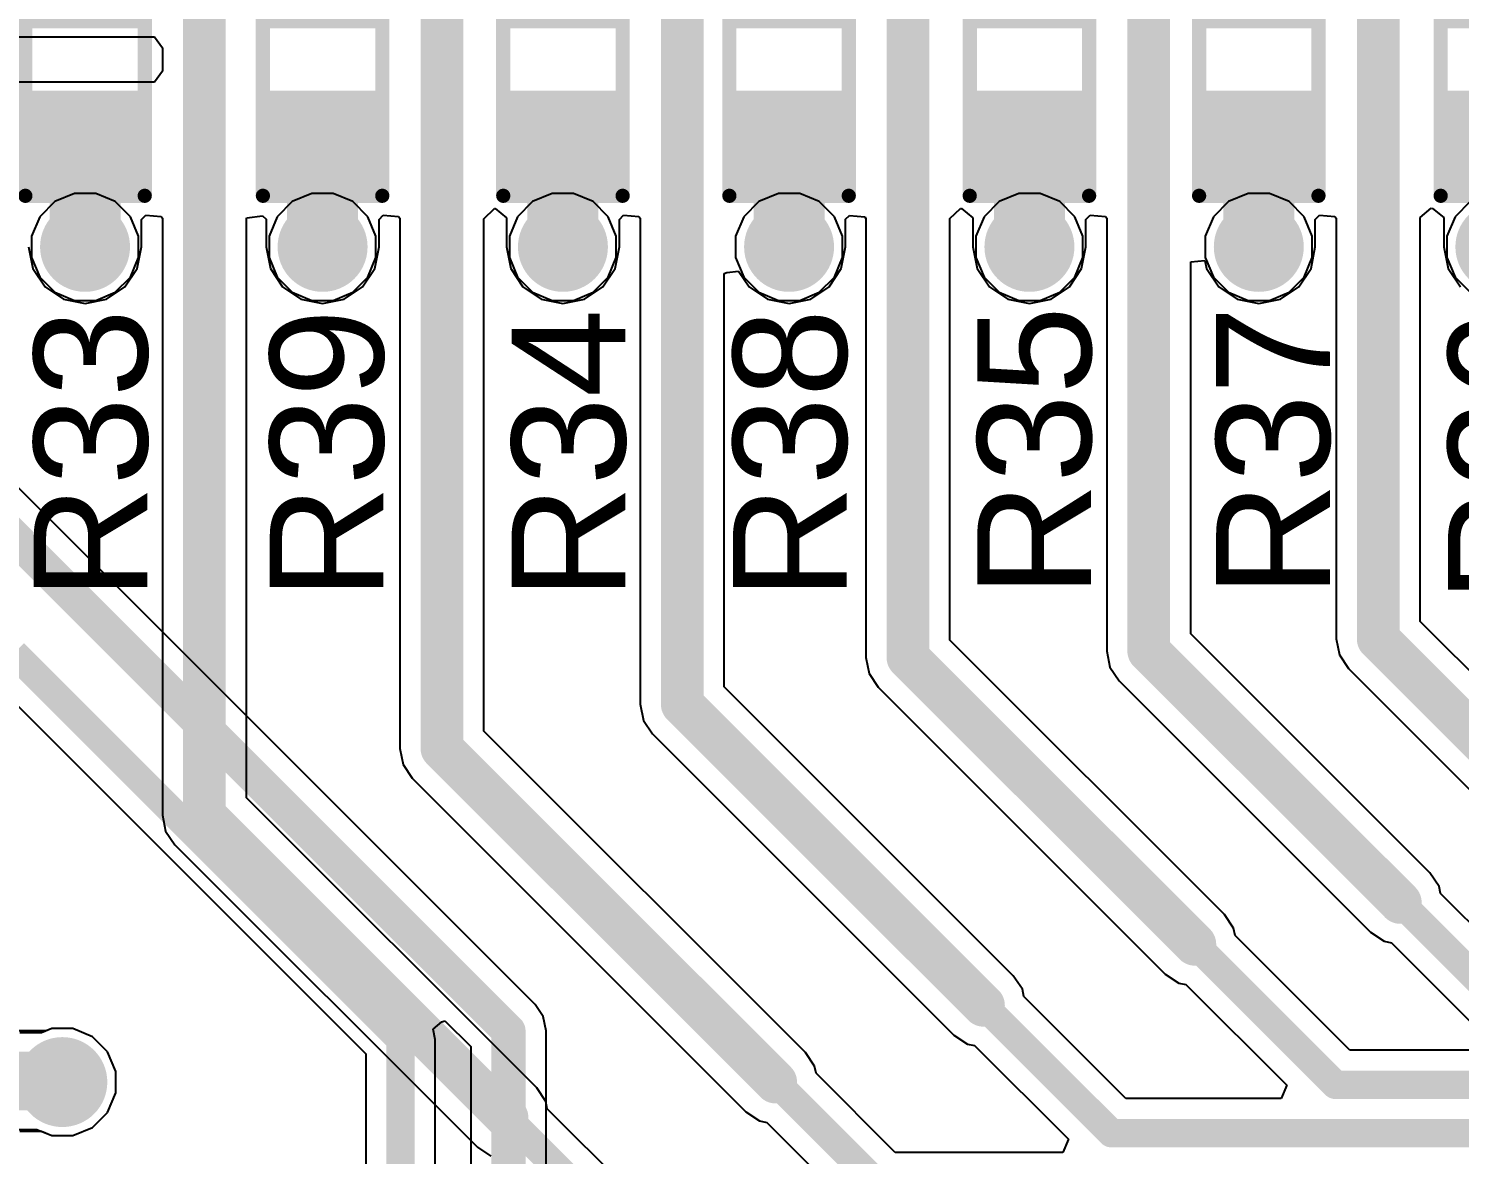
# Model space of a CAD drawing. Header units: millimetres. Extents: x -11 to 156, y -11 to 109.
# Drawn here: x 100.38 to 113.17, y 62.98 to 73.05 of the extents above; entities that cross this region are included whole.
import ezdxf

# ---------------------------------------------------------------- set-up
doc = ezdxf.new("R2010")
doc.units = ezdxf.units.MM
for name, color, linetype in [('BottomLayer', 5, 'Continuous'), ('BottomSolder', 6, 'Continuous'), ('TopLayer', 1, 'Continuous'), ('TopOverlay', 2, 'Continuous'), ('TopPaste', 8, 'Continuous'), ('TopSolder', 216, 'Continuous'), ('ViaHoleLayer', 16, 'Continuous')]:
    doc.layers.add(name, color=color, linetype=linetype)
doc.styles.add('Arial', font='', dxfattribs={"height": 0.2})
doc.styles.get('Arial').set_extended_font_data('Arial')

# ---------------------------------------------------------------- blocks, each defined once
blk = doc.blocks.new('R___0603_21')
at = {"layer": 'TopLayer'}
for points in [[(-0.381, 0.4445), (-0.381, -0.4445), (-1.143, -0.4445), (-1.143, 0.4445)], [(1.143, 0.4445), (1.143, -0.4445), (0.381, -0.4445), (0.381, 0.4445)]]:
    blk.add_hatch(color=1, dxfattribs=at).paths.add_polyline_path(points)
at = {"layer": 'TopPaste'}
for points in [[(-0.381, 0.4445), (-0.381, -0.4445), (-1.143, -0.4445), (-1.143, 0.4445)], [(1.143, 0.4445), (1.143, -0.4445), (0.381, -0.4445), (0.381, 0.4445)]]:
    blk.add_hatch(color=8, dxfattribs=at).paths.add_polyline_path(points)
at = {"layer": 'TopSolder'}
for points in [[(-0.2794, 0.5461), (-0.2794, -0.5461), (-1.2446, -0.5461), (-1.2446, 0.5461)], [(1.2446, 0.5461), (1.2446, -0.5461), (0.2794, -0.5461), (0.2794, 0.5461)]]:
    blk.add_hatch(color=216, dxfattribs=at).paths.add_polyline_path(points)
at = {"layer": 'TopOverlay', "const_width": 0.127}
for points in [[(-1.2192, 0.5334), (1.2192, 0.5334)], [(-1.2192, 0.5334), (-1.2192, -0.5334)], [(1.2192, 0.5334), (1.2192, -0.5334)], [(-1.2192, -0.5334), (1.2192, -0.5334)]]:
    blk.add_lwpolyline(points, dxfattribs=at)
at = {"layer": 'TopOverlay', "const_width": 0.0635}
for points in [[(-1.25095, 0.5334, 1), (-1.18745, 0.5334, 1)], [(-1.25095, 0.5334, 1), (-1.18745, 0.5334, 1)], [(1.18745, 0.5334, 1), (1.25095, 0.5334, 1)], [(1.18745, 0.5334, 1), (1.25095, 0.5334, 1)], [(-1.25095, -0.5334, 1), (-1.18745, -0.5334, 1)], [(-1.25095, -0.5334, 1), (-1.18745, -0.5334, 1)], [(1.18745, -0.5334, 1), (1.25095, -0.5334, 1)], [(1.18745, -0.5334, 1), (1.25095, -0.5334, 1)]]:
    blk.add_lwpolyline(points, format="xyb", close=True, dxfattribs=at)
blk = doc.blocks.new('R___0603_22')
at = {"layer": 'TopLayer'}
for points in [[(-0.381, 0.4445), (-0.381, -0.4445), (-1.143, -0.4445), (-1.143, 0.4445)], [(1.143, 0.4445), (1.143, -0.4445), (0.381, -0.4445), (0.381, 0.4445)]]:
    blk.add_hatch(color=1, dxfattribs=at).paths.add_polyline_path(points)
at = {"layer": 'TopPaste'}
for points in [[(-0.381, 0.4445), (-0.381, -0.4445), (-1.143, -0.4445), (-1.143, 0.4445)], [(1.143, 0.4445), (1.143, -0.4445), (0.381, -0.4445), (0.381, 0.4445)]]:
    blk.add_hatch(color=8, dxfattribs=at).paths.add_polyline_path(points)
at = {"layer": 'TopSolder'}
for points in [[(-0.2794, 0.5461), (-0.2794, -0.5461), (-1.2446, -0.5461), (-1.2446, 0.5461)], [(1.2446, 0.5461), (1.2446, -0.5461), (0.2794, -0.5461), (0.2794, 0.5461)]]:
    blk.add_hatch(color=216, dxfattribs=at).paths.add_polyline_path(points)
at = {"layer": 'TopOverlay', "const_width": 0.127}
for points in [[(-1.2192, 0.5334), (1.2192, 0.5334)], [(-1.2192, 0.5334), (-1.2192, -0.5334)], [(1.2192, 0.5334), (1.2192, -0.5334)], [(-1.2192, -0.5334), (1.2192, -0.5334)]]:
    blk.add_lwpolyline(points, dxfattribs=at)
at = {"layer": 'TopOverlay', "const_width": 0.0635}
for points in [[(-1.25095, 0.5334, 1), (-1.18745, 0.5334, 1)], [(-1.25095, 0.5334, 1), (-1.18745, 0.5334, 1)], [(1.18745, 0.5334, 1), (1.25095, 0.5334, 1)], [(1.18745, 0.5334, 1), (1.25095, 0.5334, 1)], [(-1.25095, -0.5334, 1), (-1.18745, -0.5334, 1)], [(-1.25095, -0.5334, 1), (-1.18745, -0.5334, 1)], [(1.18745, -0.5334, 1), (1.25095, -0.5334, 1)], [(1.18745, -0.5334, 1), (1.25095, -0.5334, 1)]]:
    blk.add_lwpolyline(points, format="xyb", close=True, dxfattribs=at)
blk = doc.blocks.new('R___0603_23')
at = {"layer": 'TopLayer'}
for points in [[(-0.381, 0.4445), (-0.381, -0.4445), (-1.143, -0.4445), (-1.143, 0.4445)], [(1.143, 0.4445), (1.143, -0.4445), (0.381, -0.4445), (0.381, 0.4445)]]:
    blk.add_hatch(color=1, dxfattribs=at).paths.add_polyline_path(points)
at = {"layer": 'TopPaste'}
for points in [[(-0.381, 0.4445), (-0.381, -0.4445), (-1.143, -0.4445), (-1.143, 0.4445)], [(1.143, 0.4445), (1.143, -0.4445), (0.381, -0.4445), (0.381, 0.4445)]]:
    blk.add_hatch(color=8, dxfattribs=at).paths.add_polyline_path(points)
at = {"layer": 'TopSolder'}
for points in [[(-0.2794, 0.5461), (-0.2794, -0.5461), (-1.2446, -0.5461), (-1.2446, 0.5461)], [(1.2446, 0.5461), (1.2446, -0.5461), (0.2794, -0.5461), (0.2794, 0.5461)]]:
    blk.add_hatch(color=216, dxfattribs=at).paths.add_polyline_path(points)
at = {"layer": 'TopOverlay', "const_width": 0.127}
for points in [[(-1.2192, 0.5334), (1.2192, 0.5334)], [(-1.2192, 0.5334), (-1.2192, -0.5334)], [(1.2192, 0.5334), (1.2192, -0.5334)], [(-1.2192, -0.5334), (1.2192, -0.5334)]]:
    blk.add_lwpolyline(points, dxfattribs=at)
at = {"layer": 'TopOverlay', "const_width": 0.0635}
for points in [[(-1.25095, 0.5334, 1), (-1.18745, 0.5334, 1)], [(-1.25095, 0.5334, 1), (-1.18745, 0.5334, 1)], [(1.18745, 0.5334, 1), (1.25095, 0.5334, 1)], [(1.18745, 0.5334, 1), (1.25095, 0.5334, 1)], [(-1.25095, -0.5334, 1), (-1.18745, -0.5334, 1)], [(-1.25095, -0.5334, 1), (-1.18745, -0.5334, 1)], [(1.18745, -0.5334, 1), (1.25095, -0.5334, 1)], [(1.18745, -0.5334, 1), (1.25095, -0.5334, 1)]]:
    blk.add_lwpolyline(points, format="xyb", close=True, dxfattribs=at)
blk = doc.blocks.new('R___0603_24')
at = {"layer": 'TopLayer'}
for points in [[(-0.381, 0.4445), (-0.381, -0.4445), (-1.143, -0.4445), (-1.143, 0.4445)], [(1.143, 0.4445), (1.143, -0.4445), (0.381, -0.4445), (0.381, 0.4445)]]:
    blk.add_hatch(color=1, dxfattribs=at).paths.add_polyline_path(points)
at = {"layer": 'TopPaste'}
for points in [[(-0.381, 0.4445), (-0.381, -0.4445), (-1.143, -0.4445), (-1.143, 0.4445)], [(1.143, 0.4445), (1.143, -0.4445), (0.381, -0.4445), (0.381, 0.4445)]]:
    blk.add_hatch(color=8, dxfattribs=at).paths.add_polyline_path(points)
at = {"layer": 'TopSolder'}
for points in [[(-0.2794, 0.5461), (-0.2794, -0.5461), (-1.2446, -0.5461), (-1.2446, 0.5461)], [(1.2446, 0.5461), (1.2446, -0.5461), (0.2794, -0.5461), (0.2794, 0.5461)]]:
    blk.add_hatch(color=216, dxfattribs=at).paths.add_polyline_path(points)
at = {"layer": 'TopOverlay', "const_width": 0.127}
for points in [[(-1.2192, 0.5334), (1.2192, 0.5334)], [(-1.2192, 0.5334), (-1.2192, -0.5334)], [(1.2192, 0.5334), (1.2192, -0.5334)], [(-1.2192, -0.5334), (1.2192, -0.5334)]]:
    blk.add_lwpolyline(points, dxfattribs=at)
at = {"layer": 'TopOverlay', "const_width": 0.0635}
for points in [[(-1.25095, 0.5334, 1), (-1.18745, 0.5334, 1)], [(-1.25095, 0.5334, 1), (-1.18745, 0.5334, 1)], [(1.18745, 0.5334, 1), (1.25095, 0.5334, 1)], [(1.18745, 0.5334, 1), (1.25095, 0.5334, 1)], [(-1.25095, -0.5334, 1), (-1.18745, -0.5334, 1)], [(-1.25095, -0.5334, 1), (-1.18745, -0.5334, 1)], [(1.18745, -0.5334, 1), (1.25095, -0.5334, 1)], [(1.18745, -0.5334, 1), (1.25095, -0.5334, 1)]]:
    blk.add_lwpolyline(points, format="xyb", close=True, dxfattribs=at)
blk = doc.blocks.new('R___0603_25')
at = {"layer": 'TopLayer'}
for points in [[(-0.381, 0.4445), (-0.381, -0.4445), (-1.143, -0.4445), (-1.143, 0.4445)], [(1.143, 0.4445), (1.143, -0.4445), (0.381, -0.4445), (0.381, 0.4445)]]:
    blk.add_hatch(color=1, dxfattribs=at).paths.add_polyline_path(points)
at = {"layer": 'TopPaste'}
for points in [[(-0.381, 0.4445), (-0.381, -0.4445), (-1.143, -0.4445), (-1.143, 0.4445)], [(1.143, 0.4445), (1.143, -0.4445), (0.381, -0.4445), (0.381, 0.4445)]]:
    blk.add_hatch(color=8, dxfattribs=at).paths.add_polyline_path(points)
at = {"layer": 'TopSolder'}
for points in [[(-0.2794, 0.5461), (-0.2794, -0.5461), (-1.2446, -0.5461), (-1.2446, 0.5461)], [(1.2446, 0.5461), (1.2446, -0.5461), (0.2794, -0.5461), (0.2794, 0.5461)]]:
    blk.add_hatch(color=216, dxfattribs=at).paths.add_polyline_path(points)
at = {"layer": 'TopOverlay', "const_width": 0.127}
for points in [[(-1.2192, 0.5334), (1.2192, 0.5334)], [(-1.2192, 0.5334), (-1.2192, -0.5334)], [(1.2192, 0.5334), (1.2192, -0.5334)], [(-1.2192, -0.5334), (1.2192, -0.5334)]]:
    blk.add_lwpolyline(points, dxfattribs=at)
at = {"layer": 'TopOverlay', "const_width": 0.0635}
for points in [[(-1.25095, 0.5334, 1), (-1.18745, 0.5334, 1)], [(-1.25095, 0.5334, 1), (-1.18745, 0.5334, 1)], [(1.18745, 0.5334, 1), (1.25095, 0.5334, 1)], [(1.18745, 0.5334, 1), (1.25095, 0.5334, 1)], [(-1.25095, -0.5334, 1), (-1.18745, -0.5334, 1)], [(-1.25095, -0.5334, 1), (-1.18745, -0.5334, 1)], [(1.18745, -0.5334, 1), (1.25095, -0.5334, 1)], [(1.18745, -0.5334, 1), (1.25095, -0.5334, 1)]]:
    blk.add_lwpolyline(points, format="xyb", close=True, dxfattribs=at)
blk = doc.blocks.new('R___0603_26')
at = {"layer": 'TopLayer'}
for points in [[(-0.381, 0.4445), (-0.381, -0.4445), (-1.143, -0.4445), (-1.143, 0.4445)], [(1.143, 0.4445), (1.143, -0.4445), (0.381, -0.4445), (0.381, 0.4445)]]:
    blk.add_hatch(color=1, dxfattribs=at).paths.add_polyline_path(points)
at = {"layer": 'TopPaste'}
for points in [[(-0.381, 0.4445), (-0.381, -0.4445), (-1.143, -0.4445), (-1.143, 0.4445)], [(1.143, 0.4445), (1.143, -0.4445), (0.381, -0.4445), (0.381, 0.4445)]]:
    blk.add_hatch(color=8, dxfattribs=at).paths.add_polyline_path(points)
at = {"layer": 'TopSolder'}
for points in [[(-0.2794, 0.5461), (-0.2794, -0.5461), (-1.2446, -0.5461), (-1.2446, 0.5461)], [(1.2446, 0.5461), (1.2446, -0.5461), (0.2794, -0.5461), (0.2794, 0.5461)]]:
    blk.add_hatch(color=216, dxfattribs=at).paths.add_polyline_path(points)
at = {"layer": 'TopOverlay', "const_width": 0.127}
for points in [[(-1.2192, 0.5334), (1.2192, 0.5334)], [(-1.2192, 0.5334), (-1.2192, -0.5334)], [(1.2192, 0.5334), (1.2192, -0.5334)], [(-1.2192, -0.5334), (1.2192, -0.5334)]]:
    blk.add_lwpolyline(points, dxfattribs=at)
at = {"layer": 'TopOverlay', "const_width": 0.0635}
for points in [[(-1.25095, 0.5334, 1), (-1.18745, 0.5334, 1)], [(-1.25095, 0.5334, 1), (-1.18745, 0.5334, 1)], [(1.18745, 0.5334, 1), (1.25095, 0.5334, 1)], [(1.18745, 0.5334, 1), (1.25095, 0.5334, 1)], [(-1.25095, -0.5334, 1), (-1.18745, -0.5334, 1)], [(-1.25095, -0.5334, 1), (-1.18745, -0.5334, 1)], [(1.18745, -0.5334, 1), (1.25095, -0.5334, 1)], [(1.18745, -0.5334, 1), (1.25095, -0.5334, 1)]]:
    blk.add_lwpolyline(points, format="xyb", close=True, dxfattribs=at)
blk = doc.blocks.new('R___0603_27')
at = {"layer": 'TopLayer'}
for points in [[(-0.381, 0.4445), (-0.381, -0.4445), (-1.143, -0.4445), (-1.143, 0.4445)], [(1.143, 0.4445), (1.143, -0.4445), (0.381, -0.4445), (0.381, 0.4445)]]:
    blk.add_hatch(color=1, dxfattribs=at).paths.add_polyline_path(points)
at = {"layer": 'TopPaste'}
for points in [[(-0.381, 0.4445), (-0.381, -0.4445), (-1.143, -0.4445), (-1.143, 0.4445)], [(1.143, 0.4445), (1.143, -0.4445), (0.381, -0.4445), (0.381, 0.4445)]]:
    blk.add_hatch(color=8, dxfattribs=at).paths.add_polyline_path(points)
at = {"layer": 'TopSolder'}
for points in [[(-0.2794, 0.5461), (-0.2794, -0.5461), (-1.2446, -0.5461), (-1.2446, 0.5461)], [(1.2446, 0.5461), (1.2446, -0.5461), (0.2794, -0.5461), (0.2794, 0.5461)]]:
    blk.add_hatch(color=216, dxfattribs=at).paths.add_polyline_path(points)
at = {"layer": 'TopOverlay', "const_width": 0.127}
for points in [[(-1.2192, 0.5334), (1.2192, 0.5334)], [(-1.2192, 0.5334), (-1.2192, -0.5334)], [(1.2192, 0.5334), (1.2192, -0.5334)], [(-1.2192, -0.5334), (1.2192, -0.5334)]]:
    blk.add_lwpolyline(points, dxfattribs=at)
at = {"layer": 'TopOverlay', "const_width": 0.0635}
for points in [[(-1.25095, 0.5334, 1), (-1.18745, 0.5334, 1)], [(-1.25095, 0.5334, 1), (-1.18745, 0.5334, 1)], [(1.18745, 0.5334, 1), (1.25095, 0.5334, 1)], [(1.18745, 0.5334, 1), (1.25095, 0.5334, 1)], [(-1.25095, -0.5334, 1), (-1.18745, -0.5334, 1)], [(-1.25095, -0.5334, 1), (-1.18745, -0.5334, 1)], [(1.18745, -0.5334, 1), (1.25095, -0.5334, 1)], [(1.18745, -0.5334, 1), (1.25095, -0.5334, 1)]]:
    blk.add_lwpolyline(points, format="xyb", close=True, dxfattribs=at)

msp = doc.modelspace()

# ---------------------------------------------------------------- hatches: boundary and pattern name
at = {"layer": 'BottomLayer'}
h = msp.add_hatch(color=5, dxfattribs=at)
edge = h.paths.add_edge_path()
edge.add_arc((100.889, 71.095), 0.3, 0, 360)
h = msp.add_hatch(color=5, dxfattribs=at)
edge = h.paths.add_edge_path()
edge.add_arc((103.012, 71.095), 0.3, 0, 360)
h = msp.add_hatch(color=5, dxfattribs=at)
edge = h.paths.add_edge_path()
edge.add_arc((105.16, 71.095), 0.3, 0, 360)
h = msp.add_hatch(color=5, dxfattribs=at)
edge = h.paths.add_edge_path()
edge.add_arc((107.181, 71.095), 0.3, 0, 360)
h = msp.add_hatch(color=5, dxfattribs=at)
edge = h.paths.add_edge_path()
edge.add_arc((109.329, 71.095), 0.3, 0, 360)
h = msp.add_hatch(color=5, dxfattribs=at)
edge = h.paths.add_edge_path()
edge.add_arc((111.379, 71.095), 0.3, 0, 360)
h = msp.add_hatch(color=5, dxfattribs=at)
edge = h.paths.add_edge_path()
edge.add_arc((100.686, 63.627), 0.3, 0, 360)
at = {"layer": 'BottomSolder'}
h = msp.add_hatch(color=6, dxfattribs=at)
edge = h.paths.add_edge_path()
edge.add_arc((100.889, 71.095), 0.402, 0, 360)
h = msp.add_hatch(color=6, dxfattribs=at)
edge = h.paths.add_edge_path()
edge.add_arc((103.012, 71.095), 0.402, 0, 360)
h = msp.add_hatch(color=6, dxfattribs=at)
edge = h.paths.add_edge_path()
edge.add_arc((105.16, 71.095), 0.402, 0, 360)
h = msp.add_hatch(color=6, dxfattribs=at)
edge = h.paths.add_edge_path()
edge.add_arc((107.181, 71.095), 0.402, 0, 360)
h = msp.add_hatch(color=6, dxfattribs=at)
edge = h.paths.add_edge_path()
edge.add_arc((109.329, 71.095), 0.402, 0, 360)
h = msp.add_hatch(color=6, dxfattribs=at)
edge = h.paths.add_edge_path()
edge.add_arc((111.379, 71.095), 0.402, 0, 360)
h = msp.add_hatch(color=6, dxfattribs=at)
edge = h.paths.add_edge_path()
edge.add_arc((113.538, 71.095), 0.402, 0, 360)
h = msp.add_hatch(color=6, dxfattribs=at)
edge = h.paths.add_edge_path()
edge.add_arc((100.686, 63.627), 0.402, 0, 360)
at = {"layer": 'TopLayer'}
h = msp.add_hatch(color=1, dxfattribs=at)
edge = h.paths.add_edge_path()
edge.add_arc((100.889, 71.095), 0.3, 0, 360)
h = msp.add_hatch(color=1, dxfattribs=at)
edge = h.paths.add_edge_path()
edge.add_arc((103.012, 71.095), 0.3, 0, 360)
h = msp.add_hatch(color=1, dxfattribs=at)
edge = h.paths.add_edge_path()
edge.add_arc((105.16, 71.095), 0.3, 0, 360)
h = msp.add_hatch(color=1, dxfattribs=at)
edge = h.paths.add_edge_path()
edge.add_arc((107.181, 71.095), 0.3, 0, 360)
h = msp.add_hatch(color=1, dxfattribs=at)
edge = h.paths.add_edge_path()
edge.add_arc((109.329, 71.095), 0.3, 0, 360)
h = msp.add_hatch(color=1, dxfattribs=at)
edge = h.paths.add_edge_path()
edge.add_arc((111.379, 71.095), 0.3, 0, 360)
h = msp.add_hatch(color=1, dxfattribs=at)
edge = h.paths.add_edge_path()
edge.add_arc((100.686, 63.627), 0.3, 0, 360)
at = {"layer": 'TopSolder'}
h = msp.add_hatch(color=216, dxfattribs=at)
edge = h.paths.add_edge_path()
edge.add_arc((100.889, 71.095), 0.402, 0, 360)
h = msp.add_hatch(color=216, dxfattribs=at)
edge = h.paths.add_edge_path()
edge.add_arc((103.012, 71.095), 0.402, 0, 360)
h = msp.add_hatch(color=216, dxfattribs=at)
edge = h.paths.add_edge_path()
edge.add_arc((105.16, 71.095), 0.402, 0, 360)
h = msp.add_hatch(color=216, dxfattribs=at)
edge = h.paths.add_edge_path()
edge.add_arc((107.181, 71.095), 0.402, 0, 360)
h = msp.add_hatch(color=216, dxfattribs=at)
edge = h.paths.add_edge_path()
edge.add_arc((109.329, 71.095), 0.402, 0, 360)
h = msp.add_hatch(color=216, dxfattribs=at)
edge = h.paths.add_edge_path()
edge.add_arc((111.379, 71.095), 0.402, 0, 360)
h = msp.add_hatch(color=216, dxfattribs=at)
edge = h.paths.add_edge_path()
edge.add_arc((113.538, 71.095), 0.402, 0, 360)
h = msp.add_hatch(color=216, dxfattribs=at)
edge = h.paths.add_edge_path()
edge.add_arc((100.686, 63.627), 0.402, 0, 360)
at = {"layer": 'ViaHoleLayer'}
h = msp.add_hatch(color=16, dxfattribs=at)
edge = h.paths.add_edge_path()
edge.add_arc((100.889, 71.095), 0.15, 0, 360)
h = msp.add_hatch(color=16, dxfattribs=at)
edge = h.paths.add_edge_path()
edge.add_arc((103.012, 71.095), 0.15, 0, 360)
h = msp.add_hatch(color=16, dxfattribs=at)
edge = h.paths.add_edge_path()
edge.add_arc((105.16, 71.095), 0.15, 0, 360)
h = msp.add_hatch(color=16, dxfattribs=at)
edge = h.paths.add_edge_path()
edge.add_arc((107.181, 71.095), 0.15, 0, 360)
h = msp.add_hatch(color=16, dxfattribs=at)
edge = h.paths.add_edge_path()
edge.add_arc((109.329, 71.095), 0.15, 0, 360)
h = msp.add_hatch(color=16, dxfattribs=at)
edge = h.paths.add_edge_path()
edge.add_arc((111.379, 71.095), 0.15, 0, 360)
h = msp.add_hatch(color=16, dxfattribs=at)
edge = h.paths.add_edge_path()
edge.add_arc((100.686, 63.627), 0.15, 0, 360)

# ---------------------------------------------------------------- linework, layer by layer
at = {"layer": 'BottomLayer'}
for p, q in [((100.618, 71.5), (100.484, 71.365)), ((100.794, 71.572), (100.618, 71.5)), ((100.984, 71.572), (100.794, 71.572)), ((101.159, 71.5), (100.984, 71.572)), ((101.294, 71.365), (101.159, 71.5)), ((102.741, 71.5), (102.606, 71.365)), ((102.916, 71.572), (102.741, 71.5)), ((103.107, 71.572), (102.916, 71.572)), ((103.282, 71.5), (103.107, 71.572)), ((103.417, 71.365), (103.282, 71.5)), ((104.889, 71.5), (104.755, 71.365)), ((105.065, 71.572), (104.889, 71.5)), ((105.255, 71.572), (105.065, 71.572)), ((105.43, 71.5), (105.255, 71.572)), ((105.565, 71.365), (105.43, 71.5)), ((106.91, 71.5), (106.776, 71.365)), ((107.086, 71.572), (106.91, 71.5)), ((107.276, 71.572), (107.086, 71.572)), ((107.451, 71.5), (107.276, 71.572)), ((107.586, 71.365), (107.451, 71.5)), ((109.058, 71.5), (108.924, 71.365)), ((109.234, 71.572), (109.058, 71.5)), ((109.424, 71.572), (109.234, 71.572)), ((109.6, 71.5), (109.424, 71.572)), ((109.734, 71.365), (109.6, 71.5)), ((111.108, 71.5), (110.974, 71.365)), ((111.284, 71.572), (111.108, 71.5)), ((111.474, 71.572), (111.284, 71.572)), ((111.65, 71.5), (111.474, 71.572)), ((111.784, 71.365), (111.65, 71.5)), ((113.267, 71.5), (113.133, 71.365)), ((100.484, 71.365), (100.411, 71.19)), ((101.367, 71.19), (101.294, 71.365)), ((102.606, 71.365), (102.534, 71.19)), ((103.489, 71.19), (103.417, 71.365)), ((104.755, 71.365), (104.682, 71.19)), ((105.637, 71.19), (105.565, 71.365)), ((106.776, 71.365), (106.703, 71.19)), ((107.659, 71.19), (107.586, 71.365)), ((108.924, 71.365), (108.851, 71.19)), ((109.807, 71.19), (109.734, 71.365)), ((110.974, 71.365), (110.901, 71.19)), ((111.857, 71.19), (111.784, 71.365)), ((113.133, 71.365), (113.06, 71.19)), ((100.411, 71.19), (100.411, 71)), ((101.367, 71), (101.367, 71.19)), ((102.534, 71.19), (102.534, 71)), ((103.489, 71), (103.489, 71.19)), ((104.682, 71.19), (104.682, 71)), ((105.637, 71), (105.637, 71.19)), ((106.703, 71.19), (106.703, 71)), ((107.659, 71), (107.659, 71.19)), ((108.851, 71.19), (108.851, 71)), ((109.807, 71), (109.807, 71.19)), ((110.901, 71.19), (110.901, 71)), ((111.857, 71), (111.857, 71.19)), ((113.06, 71.19), (113.06, 71)), ((100.411, 71), (100.484, 70.824)), ((101.294, 70.824), (101.367, 71)), ((102.534, 71), (102.606, 70.824)), ((103.417, 70.824), (103.489, 71)), ((104.682, 71), (104.755, 70.824)), ((105.565, 70.824), (105.637, 71)), ((106.703, 71), (106.776, 70.824)), ((107.586, 70.824), (107.659, 71)), ((108.851, 71), (108.924, 70.824)), ((109.734, 70.824), (109.807, 71)), ((110.901, 71), (110.974, 70.824)), ((111.784, 70.824), (111.857, 71)), ((113.06, 71), (113.133, 70.824)), ((100.484, 70.824), (100.618, 70.69)), ((101.159, 70.69), (101.294, 70.824)), ((102.606, 70.824), (102.741, 70.69)), ((103.282, 70.69), (103.417, 70.824)), ((104.755, 70.824), (104.889, 70.69)), ((105.43, 70.69), (105.565, 70.824)), ((106.776, 70.824), (106.91, 70.69)), ((107.451, 70.69), (107.586, 70.824)), ((108.924, 70.824), (109.058, 70.69)), ((109.6, 70.69), (109.734, 70.824)), ((110.974, 70.824), (111.108, 70.69)), ((111.65, 70.69), (111.784, 70.824)), ((113.133, 70.824), (113.267, 70.69)), ((100.618, 70.69), (100.794, 70.617)), ((100.794, 70.617), (100.984, 70.617)), ((100.984, 70.617), (101.159, 70.69)), ((102.741, 70.69), (102.916, 70.617)), ((102.916, 70.617), (103.107, 70.617)), ((103.107, 70.617), (103.282, 70.69)), ((104.889, 70.69), (105.065, 70.617)), ((105.065, 70.617), (105.255, 70.617)), ((105.255, 70.617), (105.43, 70.69)), ((106.91, 70.69), (107.086, 70.617)), ((107.086, 70.617), (107.276, 70.617)), ((107.276, 70.617), (107.451, 70.69)), ((109.058, 70.69), (109.234, 70.617)), ((109.234, 70.617), (109.424, 70.617)), ((109.424, 70.617), (109.6, 70.69)), ((111.108, 70.69), (111.284, 70.617)), ((111.284, 70.617), (111.474, 70.617)), ((111.474, 70.617), (111.65, 70.69)), ((104.911, 64.322), (100.175, 69.059)), ((100.125, 67.152), (103.397, 63.879)), ((104.984, 64.213), (104.911, 64.322)), ((105.01, 64.084), (104.984, 64.213)), ((100.542, 64.085), (99.657, 64.085)), ((100.591, 64.105), (100.542, 64.085)), ((100.781, 64.105), (100.591, 64.105)), ((100.956, 64.032), (100.781, 64.105)), ((104, 64.101), (104.079, 64.165)), ((104.019, 64.008), (104, 64.101)), ((104.079, 64.165), (104.105, 64.176)), ((104.105, 64.176), (104.337, 63.945)), ((105.01, 53.979), (105.01, 64.084)), ((101.091, 63.898), (100.956, 64.032)), ((104.019, 45.29), (104.019, 64.008)), ((104.337, 63.945), (104.337, 49.945)), ((101.163, 63.722), (101.091, 63.898)), ((103.397, 63.879), (103.397, 45.161)), ((101.163, 63.532), (101.163, 63.722)), ((101.091, 63.356), (101.163, 63.532)), ((100.956, 63.222), (101.091, 63.356)), ((99.474, 63.204), (100.457, 63.204)), ((100.457, 63.204), (100.591, 63.149)), ((100.781, 63.149), (100.956, 63.222)), ((100.591, 63.149), (100.781, 63.149))]:
    msp.add_line(p, q, dxfattribs=at)
for points, const_width in [([(99.937, 68.821), (104.673, 64.084)], 0.305), ([(100.254, 67.462), (103.708, 64.008)], 0.254), ([(104.673, 49.606), (104.673, 64.084)], 0.305), ([(103.708, 45.161), (103.708, 64.008)], 0.254), ([(99.474, 63.645), (100.668, 63.645)], 0.508), ([(100.668, 63.645), (100.686, 63.627)], 0.508)]:
    msp.add_lwpolyline(points, dxfattribs=dict(at, const_width=const_width))
for points, const_width in [([(104.597, 64.084, 1), (104.75, 64.084, 1)], 0.152), ([(104.597, 64.084, 1), (104.75, 64.084, 1)], 0.152), ([(103.645, 64.008, 1), (103.772, 64.008, 1)], 0.127), ([(103.645, 64.008, 1), (103.772, 64.008, 1)], 0.127), ([(100.541, 63.645, 1), (100.795, 63.645, 1)], 0.254), ([(100.541, 63.645, 1), (100.795, 63.645, 1)], 0.254), ([(100.559, 63.627, 1), (100.813, 63.627, 1)], 0.254)]:
    msp.add_lwpolyline(points, format="xyb", close=True, dxfattribs=dict(at, const_width=const_width))
at = {"layer": 'TopLayer'}
for p, q in [((100.266, 72.974), (101.511, 72.974)), ((101.511, 72.974), (101.58, 72.876)), ((101.58, 72.876), (101.58, 72.666)), ((101.58, 72.666), (101.511, 72.568)), ((101.453, 72.568), (100.266, 72.568)), ((101.511, 72.568), (101.453, 72.568)), ((101.394, 71.341), (101.431, 71.378)), ((101.431, 71.378), (101.569, 71.368)), ((101.569, 71.368), (101.58, 71.352)), ((101.58, 71.352), (101.58, 66.015)), ((102.331, 71.347), (102.336, 71.356)), ((102.336, 71.356), (102.475, 71.374)), ((102.475, 71.374), (102.507, 71.344)), ((103.517, 71.341), (103.554, 71.378)), ((103.554, 71.378), (103.691, 71.368)), ((103.691, 71.368), (103.703, 71.352)), ((103.703, 71.352), (103.703, 66.61)), ((104.454, 71.345), (104.548, 71.438)), ((104.548, 71.438), (104.553, 71.438)), ((104.553, 71.438), (104.655, 71.354)), ((104.655, 71.354), (104.655, 71.095)), ((105.665, 71.341), (105.702, 71.378)), ((105.702, 71.378), (105.839, 71.368)), ((105.839, 71.368), (105.851, 71.352)), ((105.851, 71.352), (105.851, 67.005)), ((107.686, 71.343), (107.721, 71.377)), ((107.721, 71.377), (107.859, 71.363)), ((107.859, 71.363), (107.867, 71.35)), ((108.618, 71.349), (108.713, 71.439)), ((108.713, 71.439), (108.722, 71.438)), ((108.722, 71.438), (108.824, 71.356)), ((108.824, 71.356), (108.824, 71.095)), ((109.834, 71.341), (109.871, 71.378)), ((109.871, 71.378), (110.009, 71.368)), ((110.009, 71.368), (110.02, 71.352)), ((110.02, 71.352), (110.02, 67.481)), ((111.884, 71.341), (111.921, 71.378)), ((111.921, 71.378), (112.059, 71.368)), ((112.059, 71.368), (112.07, 71.352)), ((112.07, 71.352), (112.07, 67.589)), ((112.821, 71.357), (112.92, 71.44)), ((112.821, 67.745), (112.821, 71.357)), ((112.92, 71.44), (112.931, 71.438)), ((112.931, 71.438), (113.033, 71.358)), ((113.033, 71.358), (113.033, 71.095)), ((101.394, 71.095), (101.394, 71.341)), ((102.331, 66.17), (102.331, 71.347)), ((102.507, 71.344), (102.507, 71.095)), ((103.517, 71.095), (103.517, 71.341)), ((104.454, 66.765), (104.454, 71.345)), ((105.665, 71.095), (105.665, 71.341)), ((107.686, 71.095), (107.686, 71.343)), ((107.867, 71.35), (107.867, 67.423)), ((108.618, 67.579), (108.618, 71.349)), ((109.834, 71.095), (109.834, 71.341)), ((111.884, 71.095), (111.884, 71.341)), ((100.384, 71.095), (100.422, 70.901)), ((101.355, 70.901), (101.394, 71.095)), ((102.507, 71.095), (102.545, 70.901)), ((103.478, 70.901), (103.517, 71.095)), ((104.655, 71.095), (104.693, 70.901)), ((105.626, 70.901), (105.665, 71.095)), ((107.647, 70.901), (107.686, 71.095)), ((108.824, 71.095), (108.862, 70.901)), ((109.795, 70.901), (109.834, 71.095)), ((110.771, 70.961), (110.898, 70.973)), ((110.898, 70.973), (110.912, 70.901)), ((111.846, 70.901), (111.884, 71.095)), ((113.033, 71.095), (113.071, 70.901)), ((100.422, 70.901), (100.532, 70.738)), ((101.246, 70.738), (101.355, 70.901)), ((102.545, 70.901), (102.654, 70.738)), ((103.369, 70.738), (103.478, 70.901)), ((104.693, 70.901), (104.803, 70.738)), ((105.517, 70.738), (105.626, 70.901)), ((106.602, 70.858), (106.625, 70.867)), ((106.602, 67.161), (106.602, 70.858)), ((106.625, 70.867), (106.729, 70.879)), ((106.729, 70.879), (106.824, 70.738)), ((107.538, 70.738), (107.647, 70.901)), ((108.862, 70.901), (108.972, 70.738)), ((109.686, 70.738), (109.795, 70.901)), ((110.771, 67.636), (110.771, 70.961)), ((110.912, 70.901), (111.022, 70.738)), ((111.736, 70.738), (111.846, 70.901)), ((113.071, 70.901), (113.181, 70.738)), ((100.532, 70.738), (100.696, 70.628)), ((101.082, 70.628), (101.246, 70.738)), ((102.654, 70.738), (102.818, 70.628)), ((103.205, 70.628), (103.369, 70.738)), ((104.803, 70.738), (104.966, 70.628)), ((105.353, 70.628), (105.517, 70.738)), ((106.824, 70.738), (106.987, 70.628)), ((107.374, 70.628), (107.538, 70.738)), ((108.972, 70.738), (109.136, 70.628)), ((109.522, 70.628), (109.686, 70.738)), ((111.022, 70.738), (111.186, 70.628)), ((111.572, 70.628), (111.736, 70.738)), ((100.696, 70.628), (100.889, 70.59)), ((100.889, 70.59), (101.082, 70.628)), ((102.818, 70.628), (103.012, 70.59)), ((103.012, 70.59), (103.205, 70.628)), ((104.966, 70.628), (105.16, 70.59)), ((105.16, 70.59), (105.353, 70.628)), ((106.987, 70.628), (107.181, 70.59)), ((107.181, 70.59), (107.374, 70.628)), ((109.136, 70.628), (109.329, 70.59)), ((109.329, 70.59), (109.522, 70.628)), ((111.186, 70.628), (111.379, 70.59)), ((111.379, 70.59), (111.572, 70.628)), ((115.144, 65.423), (112.821, 67.745)), ((111.073, 65.124), (108.618, 67.579)), ((112.909, 65.498), (110.771, 67.636)), ((112.07, 67.589), (112.099, 67.446)), ((107.867, 67.423), (107.896, 67.28)), ((110.02, 67.481), (110.049, 67.337)), ((112.099, 67.446), (112.18, 67.324)), ((107.896, 67.28), (107.977, 67.158)), ((110.049, 67.337), (110.13, 67.215)), ((112.18, 67.324), (114.613, 64.892)), ((109.184, 64.578), (106.602, 67.161)), ((107.977, 67.158), (110.542, 64.593)), ((110.13, 67.215), (112.378, 64.967)), ((105.851, 67.005), (105.879, 66.861)), ((107.328, 63.892), (104.454, 66.765)), ((105.879, 66.861), (105.961, 66.74)), ((105.961, 66.74), (108.653, 64.047)), ((103.703, 66.61), (103.731, 66.466)), ((103.731, 66.466), (103.813, 66.344)), ((103.813, 66.344), (106.796, 63.36)), ((104.926, 63.575), (102.331, 66.17)), ((101.58, 66.015), (101.609, 65.871)), ((101.609, 65.871), (101.69, 65.749)), ((101.69, 65.749), (104.395, 63.044)), ((112.99, 65.376), (112.909, 65.498)), ((113.003, 65.313), (112.99, 65.376)), ((113.921, 64.395), (113.003, 65.313)), ((111.154, 65.003), (111.073, 65.124)), ((111.167, 64.939), (111.154, 65.003)), ((112.378, 64.967), (112.5, 64.886)), ((112.194, 63.912), (111.167, 64.939)), ((112.5, 64.886), (112.564, 64.873)), ((112.564, 64.873), (113.407, 64.03)), ((109.266, 64.457), (109.184, 64.578)), ((110.542, 64.593), (110.664, 64.512)), ((109.278, 64.393), (109.266, 64.457)), ((110.664, 64.512), (110.728, 64.499)), ((110.728, 64.499), (111.629, 63.598)), ((110.191, 63.481), (109.278, 64.393)), ((100.5, 64.067), (100.305, 64.067)), ((100.591, 64.105), (100.5, 64.067)), ((100.781, 64.105), (100.591, 64.105)), ((100.956, 64.032), (100.781, 64.105)), ((101.091, 63.898), (100.956, 64.032)), ((108.653, 64.047), (108.775, 63.966)), ((108.775, 63.966), (108.839, 63.953)), ((108.839, 63.953), (109.677, 63.115)), ((101.163, 63.722), (101.091, 63.898)), ((107.409, 63.77), (107.328, 63.892)), ((113.358, 63.912), (112.194, 63.912)), ((101.163, 63.532), (101.163, 63.722)), ((107.422, 63.706), (107.409, 63.77)), ((108.13, 62.998), (107.422, 63.706)), ((105.008, 63.453), (104.926, 63.575)), ((111.629, 63.598), (111.58, 63.481)), ((101.091, 63.356), (101.163, 63.532)), ((105.02, 63.389), (105.008, 63.453)), ((111.58, 63.481), (110.191, 63.481)), ((100.956, 63.222), (101.091, 63.356)), ((106.072, 62.338), (105.02, 63.389)), ((106.796, 63.36), (106.918, 63.279)), ((100.305, 63.187), (100.5, 63.187)), ((100.5, 63.187), (100.591, 63.149)), ((100.781, 63.149), (100.956, 63.222)), ((106.918, 63.279), (106.982, 63.266)), ((106.982, 63.266), (107.781, 62.467)), ((100.591, 63.149), (100.781, 63.149)), ((104.395, 63.044), (104.517, 62.963)), ((109.677, 63.115), (109.628, 62.998)), ((109.628, 62.998), (108.13, 62.998))]:
    msp.add_line(p, q, dxfattribs=at)
for points, const_width in [([(101.956, 66.015), (101.956, 73.31)], 0.381), ([(104.078, 66.61), (104.078, 73.31)], 0.381), ([(106.226, 67.005), (106.226, 73.31)], 0.381), ([(108.243, 67.423), (108.243, 73.314)], 0.381), ([(110.396, 67.481), (110.396, 73.31)], 0.381), ([(112.446, 67.589), (112.446, 73.31)], 0.381), ([(100.889, 71.095), (100.889, 72.009)], 0.635), ([(103.012, 71.095), (103.012, 72.009)], 0.635), ([(105.16, 71.095), (105.16, 72.009)], 0.635), ([(107.181, 71.095), (107.181, 72.009)], 0.635), ([(109.329, 71.095), (109.329, 72.009)], 0.635), ([(111.379, 71.095), (111.379, 72.009)], 0.635), ([(112.446, 67.589), (114.878, 65.157)], 0.381), ([(110.396, 67.481), (112.644, 65.233)], 0.381), ([(108.243, 67.423), (110.808, 64.859)], 0.381), ([(106.226, 67.005), (108.919, 64.313)], 0.381), ([(104.078, 66.61), (107.062, 63.626)], 0.381), ([(101.956, 66.015), (104.661, 63.309)], 0.381), ([(112.644, 65.233), (113.792, 64.084)], 0.254), ([(110.808, 64.859), (112.065, 63.602)], 0.254), ([(108.919, 64.313), (110.062, 63.17)], 0.254), ([(99.746, 63.627), (100.686, 63.627)], 0.508), ([(107.062, 63.626), (108.001, 62.687)], 0.254), ([(112.065, 63.602), (122.758, 63.602)], 0.254), ([(104.661, 63.309), (105.943, 62.027)], 0.254), ([(110.062, 63.17), (122.301, 63.17)], 0.254)]:
    msp.add_lwpolyline(points, dxfattribs=dict(at, const_width=const_width))
for points, const_width in [([(100.73, 72.009, 1), (101.048, 72.009, 1)], 0.318), ([(102.853, 72.009, 1), (103.17, 72.009, 1)], 0.318), ([(105.001, 72.009, 1), (105.318, 72.009, 1)], 0.318), ([(107.022, 72.009, 1), (107.339, 72.009, 1)], 0.318), ([(109.17, 72.009, 1), (109.488, 72.009, 1)], 0.318), ([(111.22, 72.009, 1), (111.538, 72.009, 1)], 0.318), ([(100.73, 71.095, 1), (101.048, 71.095, 1)], 0.318), ([(102.853, 71.095, 1), (103.17, 71.095, 1)], 0.318), ([(105.001, 71.095, 1), (105.318, 71.095, 1)], 0.318), ([(107.022, 71.095, 1), (107.339, 71.095, 1)], 0.318), ([(109.17, 71.095, 1), (109.488, 71.095, 1)], 0.318), ([(111.22, 71.095, 1), (111.538, 71.095, 1)], 0.318), ([(112.351, 67.589, 1), (112.541, 67.589, 1)], 0.191), ([(112.351, 67.589, 1), (112.541, 67.589, 1)], 0.191), ([(110.3, 67.481, 1), (110.491, 67.481, 1)], 0.191), ([(110.3, 67.481, 1), (110.491, 67.481, 1)], 0.191), ([(108.148, 67.423, 1), (108.338, 67.423, 1)], 0.191), ([(108.148, 67.423, 1), (108.338, 67.423, 1)], 0.191), ([(106.131, 67.005, 1), (106.322, 67.005, 1)], 0.191), ([(106.131, 67.005, 1), (106.322, 67.005, 1)], 0.191), ([(103.983, 66.61, 1), (104.174, 66.61, 1)], 0.191), ([(103.983, 66.61, 1), (104.174, 66.61, 1)], 0.191), ([(101.86, 66.015, 1), (102.051, 66.015, 1)], 0.191), ([(101.86, 66.015, 1), (102.051, 66.015, 1)], 0.191), ([(112.548, 65.233, 1), (112.739, 65.233, 1)], 0.191), ([(112.58, 65.233, 1), (112.707, 65.233, 1)], 0.127), ([(110.712, 64.859, 1), (110.903, 64.859, 1)], 0.191), ([(110.744, 64.859, 1), (110.871, 64.859, 1)], 0.127), ([(108.824, 64.313, 1), (109.014, 64.313, 1)], 0.191), ([(108.855, 64.313, 1), (108.982, 64.313, 1)], 0.127), ([(100.559, 63.627, 1), (100.813, 63.627, 1)], 0.254), ([(106.967, 63.626, 1), (107.157, 63.626, 1)], 0.191), ([(106.998, 63.626, 1), (107.125, 63.626, 1)], 0.127), ([(112.001, 63.602, 1), (112.128, 63.602, 1)], 0.127), ([(112.001, 63.602, 1), (112.128, 63.602, 1)], 0.127), ([(104.565, 63.309, 1), (104.756, 63.309, 1)], 0.191), ([(104.597, 63.309, 1), (104.724, 63.309, 1)], 0.127), ([(109.998, 63.17, 1), (110.125, 63.17, 1)], 0.127), ([(109.998, 63.17, 1), (110.125, 63.17, 1)], 0.127)]:
    msp.add_lwpolyline(points, format="xyb", close=True, dxfattribs=dict(at, const_width=const_width))

# ---------------------------------------------------------------- block references
at = {"rotation": 90}
for name, p in [('R___0603_27', (100.889, 72.771)), ('R___0603_21', (103.012, 72.771)), ('R___0603_26', (105.16, 72.771)), ('R___0603_22', (107.181, 72.771)), ('R___0603_25', (109.329, 72.771)), ('R___0603_23', (111.379, 72.771)), ('R___0603_24', (113.538, 72.771))]:
    msp.add_blockref(name, p, dxfattribs=at)

# ---------------------------------------------------------------- texts
at = {"layer": 'TopOverlay', "style": 'Arial'}
for s, p in [('R33', (101.447, 67.937)), ('R39', (103.556, 67.937)), ('R34', (105.718, 67.937)), ('R38', (107.696, 67.937)), ('R35', (109.88, 67.962)), ('R37', (112.014, 67.962)), ('R36', (114.086, 67.912))]:
    msp.add_text(s, height=1.016, rotation=90, dxfattribs=at).set_placement(p)

doc.saveas('drawing.dxf')
